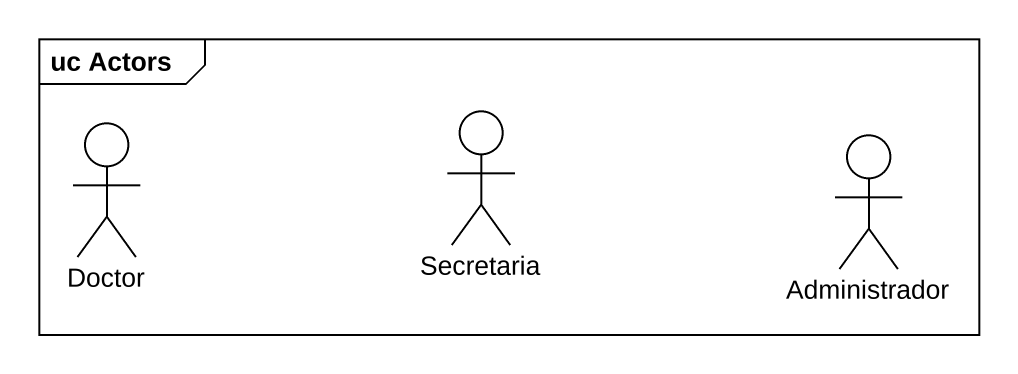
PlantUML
@startuml
mainframe uc Actors
actor Secretaria
actor Doctor
actor Administrador
@enduml
